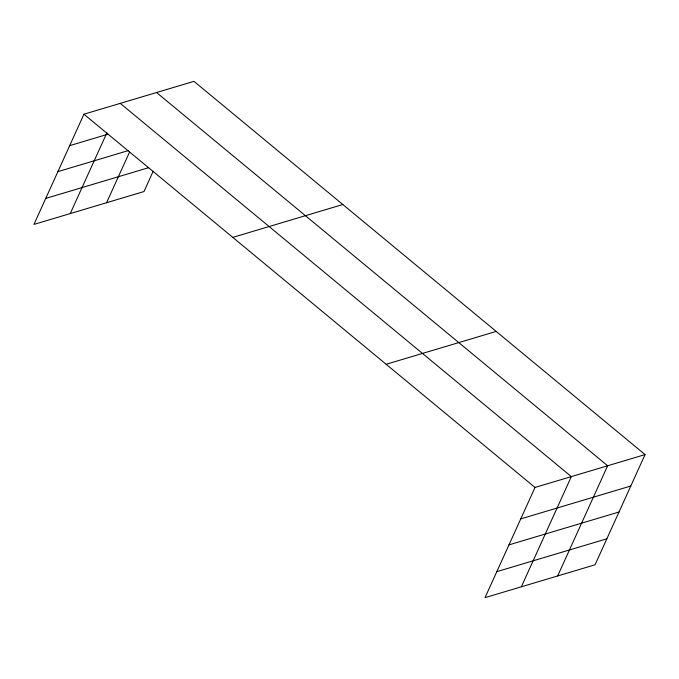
<?xml version="1.0" encoding="UTF-8"?>
<svg xmlns="http://www.w3.org/2000/svg" width="679" height="679" viewBox="0 0 679 679"><rect width="100%" height="100%" fill="white"/><g stroke="black" fill="none" stroke-linecap="round" stroke-linejoin="round"><path stroke-width="1.02" d="M645.05 454.591L535.01 487.454L485.027 597.647L595.067 564.784L645.05 454.591L193.973 81.353L83.933 114.216L33.95 224.409L143.99 191.546L153.157 171.329M70.26 213.562L106.858 132.889M106.578 202.715L129.647 151.858M521.336 586.8L571.328 476.607L120.251 103.369M557.654 575.962L607.637 465.76L156.56 92.522M69.682 145.645L108.012 134.196M57.893 171.634L128.501 150.543M45.739 198.421L148.701 167.662M232.795 237.387L342.827 204.523M386.156 364.284L496.196 331.42M520.759 518.883L630.791 486.02M508.961 544.872L619.002 512.008M496.816 571.659L606.856 538.795M83.933 114.216L535.01 487.454"/></g></svg>
